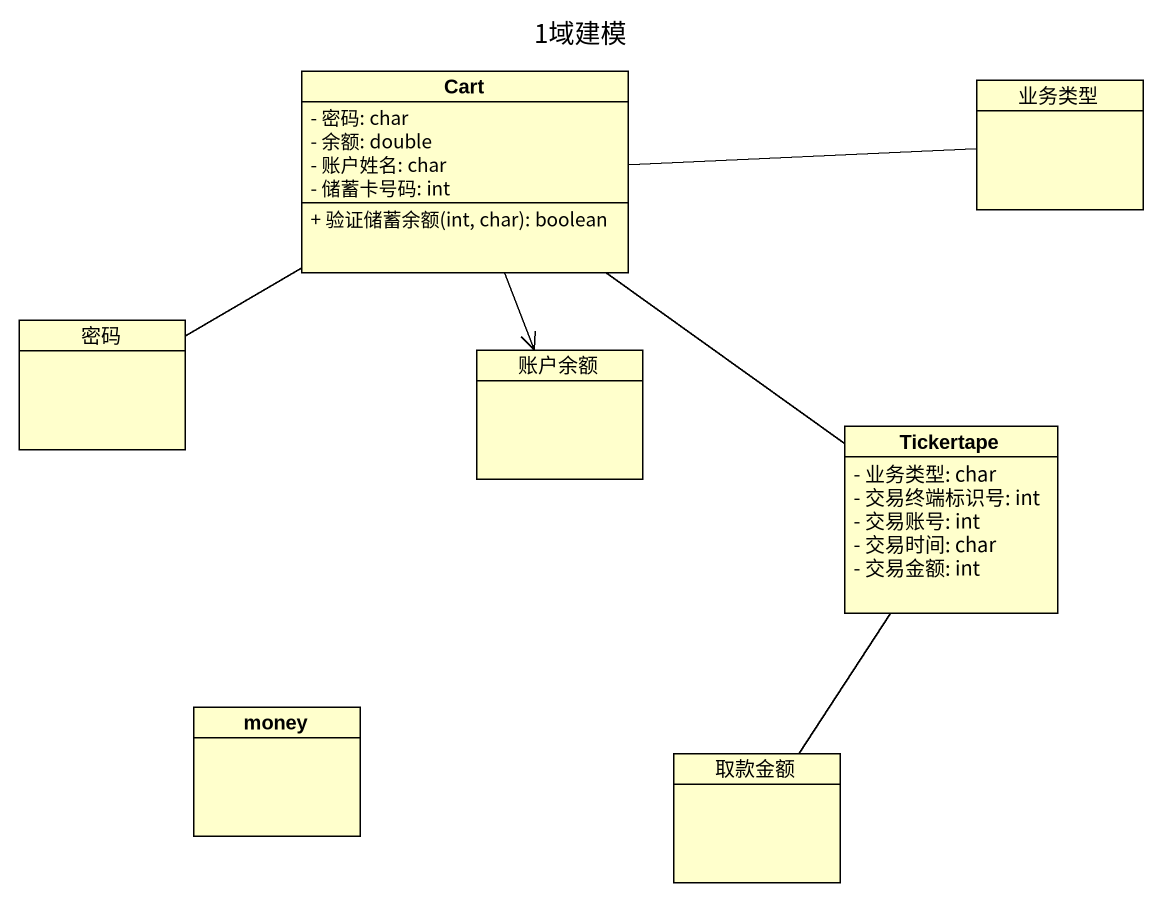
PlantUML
@startuml
title 1域建模
hide circle
hide empty members
skinparam classAttributeIconSize 0
class Cart {
  - 密码: char
  - 余额: double
  - 账户姓名: char
  - 储蓄卡号码: int
  + 验证储蓄余额(int, char): boolean
}
class 业务类型
class 密码
class 账户余额
class Tickertape {
  - 业务类型: char
  - 交易终端标识号: int
  - 交易账号: int
  - 交易时间: char
  - 交易金额: int
}
class money
class 取款金额
Cart -right- 业务类型
Cart -left- 密码
Cart --> 账户余额
Cart -- Tickertape
Tickertape -- 取款金额
@enduml
